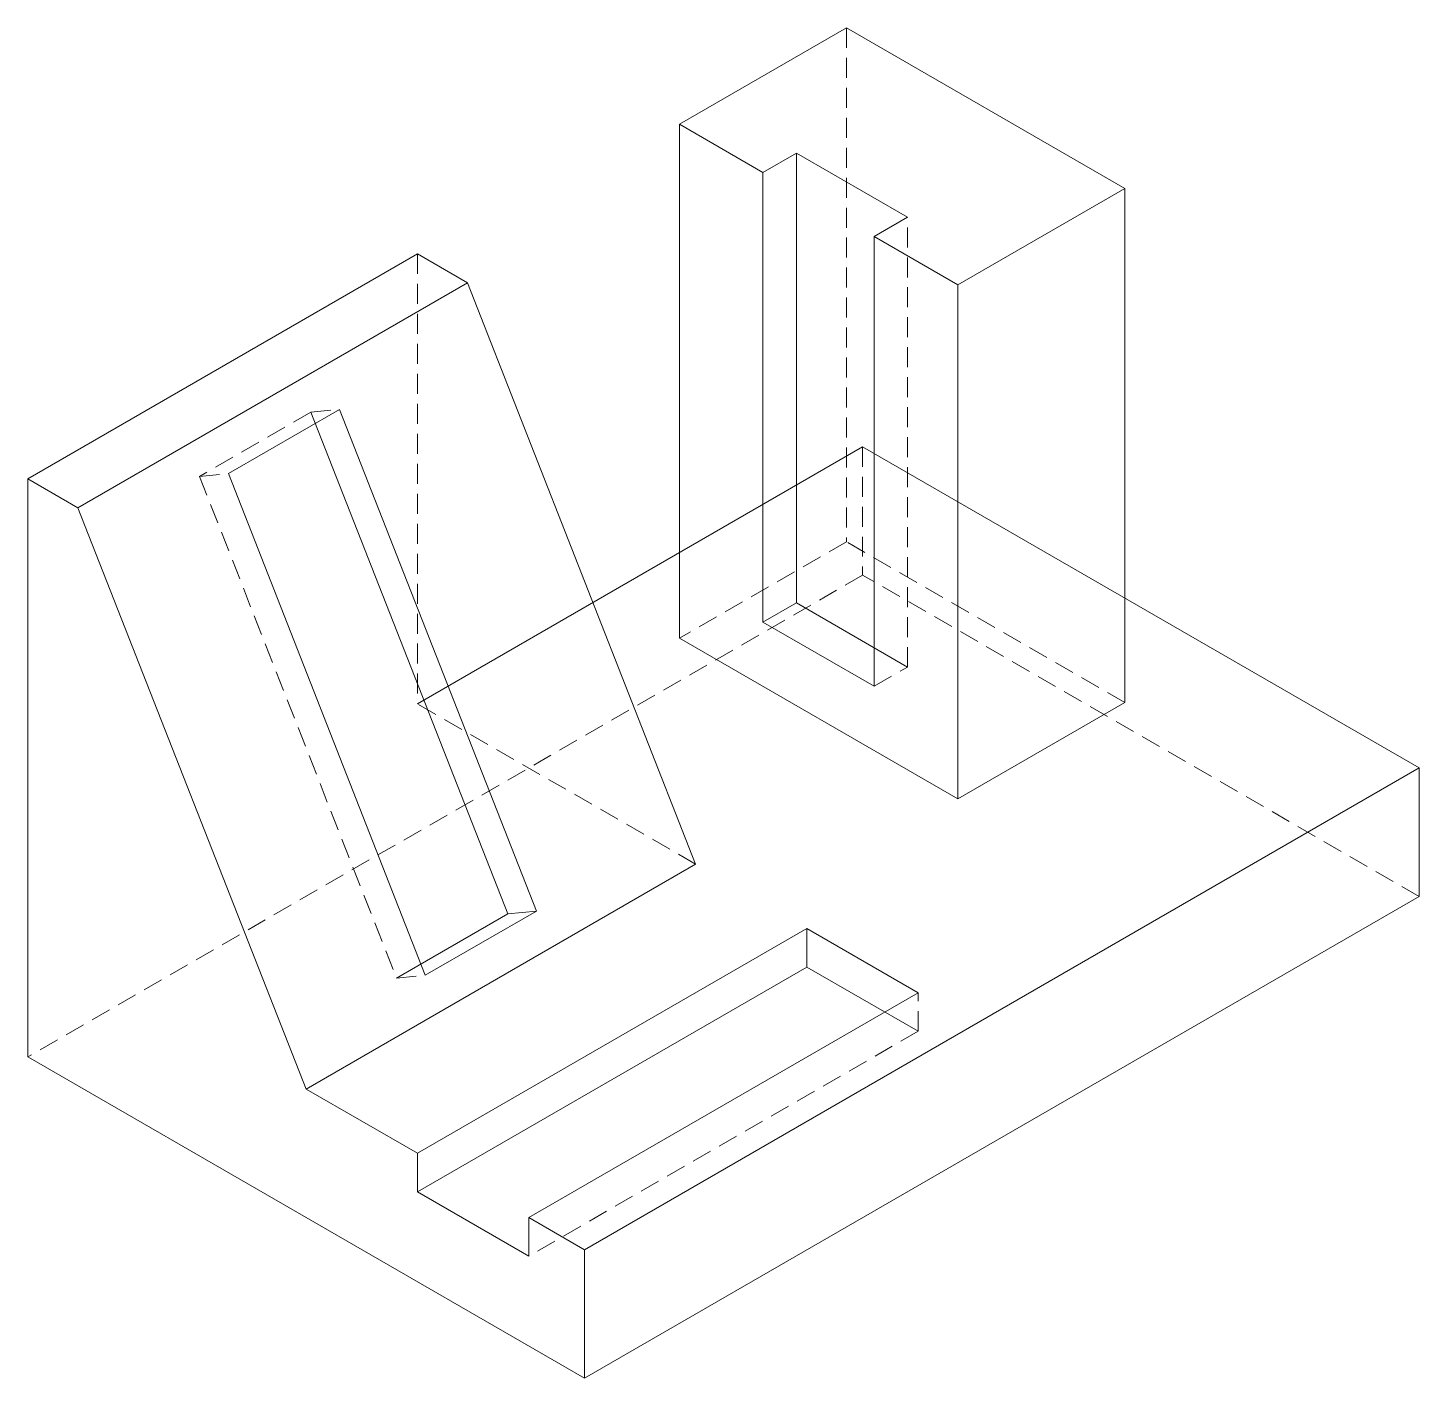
# Model space of a CAD drawing. Header units: millimetres. Extents: x -45.3 to 43, y -17.1 to 68.7.
import ezdxf

# ---------------------------------------------------------------- set-up
doc = ezdxf.new("R2010")
doc.units = ezdxf.units.MM
doc.linetypes.add('HIDDEN', pattern=[1.905, 1.27, -0.635])

msp = doc.modelspace()

# ---------------------------------------------------------------- linework, layer by layer
at = {"color": 7, "linetype": 'Continuous', "lineweight": 15}
for p, q in [((6.659, 68.664), (-3.948, 62.541)), ((24.336, 58.459), (6.659, 68.664)), ((-3.948, 62.541), (-3.948, 29.88)), ((-3.948, 62.541), (1.355, 59.48)), ((3.477, 60.704), (1.355, 59.48)), ((10.548, 56.622), (3.477, 60.704)), ((3.477, 32.125), (3.477, 60.704)), ((1.355, 30.901), (1.355, 59.48)), ((13.73, 52.336), (24.336, 58.459)), ((24.336, 58.459), (24.336, 25.797)), ((8.426, 55.398), (10.548, 56.622)), ((8.426, 26.819), (8.426, 55.398)), ((8.426, 55.398), (13.73, 52.336)), ((-20.596, 54.294), (-45.345, 40.007)), ((-17.414, 52.457), (-20.596, 54.294)), ((-17.414, 52.457), (-42.163, 38.17)), ((-2.919, 15.51), (-17.414, 52.457)), ((13.73, 52.336), (13.73, 19.674)), ((-25.535, 44.418), (-32.606, 40.336)), ((-14.857, 12.356), (-27.365, 44.237)), ((-13.026, 12.537), (-25.535, 44.418)), ((7.688, 42.043), (-20.596, 25.715)), ((43.043, 21.633), (7.688, 42.043)), ((-45.345, 40.007), (-45.345, 3.263)), ((-42.163, 38.17), (-45.345, 40.007)), ((-32.606, 40.336), (-20.097, 8.455)), ((-27.667, 1.223), (-42.163, 38.17)), ((3.477, 32.125), (1.355, 30.901)), ((10.548, 28.043), (3.477, 32.125)), ((1.355, 30.901), (8.426, 26.819)), ((-3.948, 29.88), (13.73, 19.674)), ((13.73, 19.674), (24.336, 25.797)), ((-9.99, -8.982), (43.043, 21.633)), ((43.043, 21.633), (43.043, 13.468)), ((-2.919, 15.51), (-27.667, 1.223)), ((-9.99, -17.148), (43.043, 13.468)), ((-20.097, 8.455), (-13.026, 12.537)), ((-14.857, 12.356), (-13.026, 12.537)), ((-21.928, 8.273), (-14.857, 12.356)), ((4.153, 11.428), (-20.596, -2.859)), ((11.224, 7.346), (4.153, 11.428)), ((4.153, 11.428), (4.153, 8.978)), ((4.153, 8.978), (-20.596, -5.309)), ((4.153, 8.978), (11.224, 4.896)), ((11.224, 7.346), (-13.525, -6.941)), ((-45.345, 3.263), (-9.99, -17.148)), ((-27.667, 1.223), (-20.596, -2.859)), ((-20.596, -2.859), (-20.596, -5.309)), ((-20.596, -5.309), (-13.525, -9.391)), ((-13.525, -9.391), (-13.525, -6.941)), ((-13.525, -6.941), (-9.99, -8.982)), ((-9.99, -8.982), (-9.99, -17.148))]:
    msp.add_line(p, q, dxfattribs=at)
at = {"color": 7, "linetype": 'HIDDEN', "lineweight": 0}
for p, q in [((6.659, 68.664), (6.659, 36.003)), ((10.548, 28.043), (10.548, 56.622)), ((-20.596, 54.294), (-20.596, 25.715)), ((-27.365, 44.237), (-34.436, 40.155)), ((-27.365, 44.237), (-25.535, 44.418)), ((7.688, 42.043), (7.688, 33.878)), ((-34.436, 40.155), (-32.606, 40.336)), ((-34.436, 40.155), (-21.928, 8.273)), ((6.659, 36.003), (-3.948, 29.88)), ((24.336, 25.797), (6.659, 36.003)), ((7.688, 33.878), (-45.345, 3.263)), ((43.043, 13.468), (7.688, 33.878)), ((8.426, 26.819), (10.548, 28.043)), ((-2.919, 15.51), (-20.596, 25.715)), ((-21.928, 8.273), (-20.097, 8.455)), ((11.224, 4.896), (11.224, 7.346)), ((11.224, 4.896), (-13.525, -9.391))]:
    msp.add_line(p, q, dxfattribs=at)

doc.saveas('drawing.dxf')
